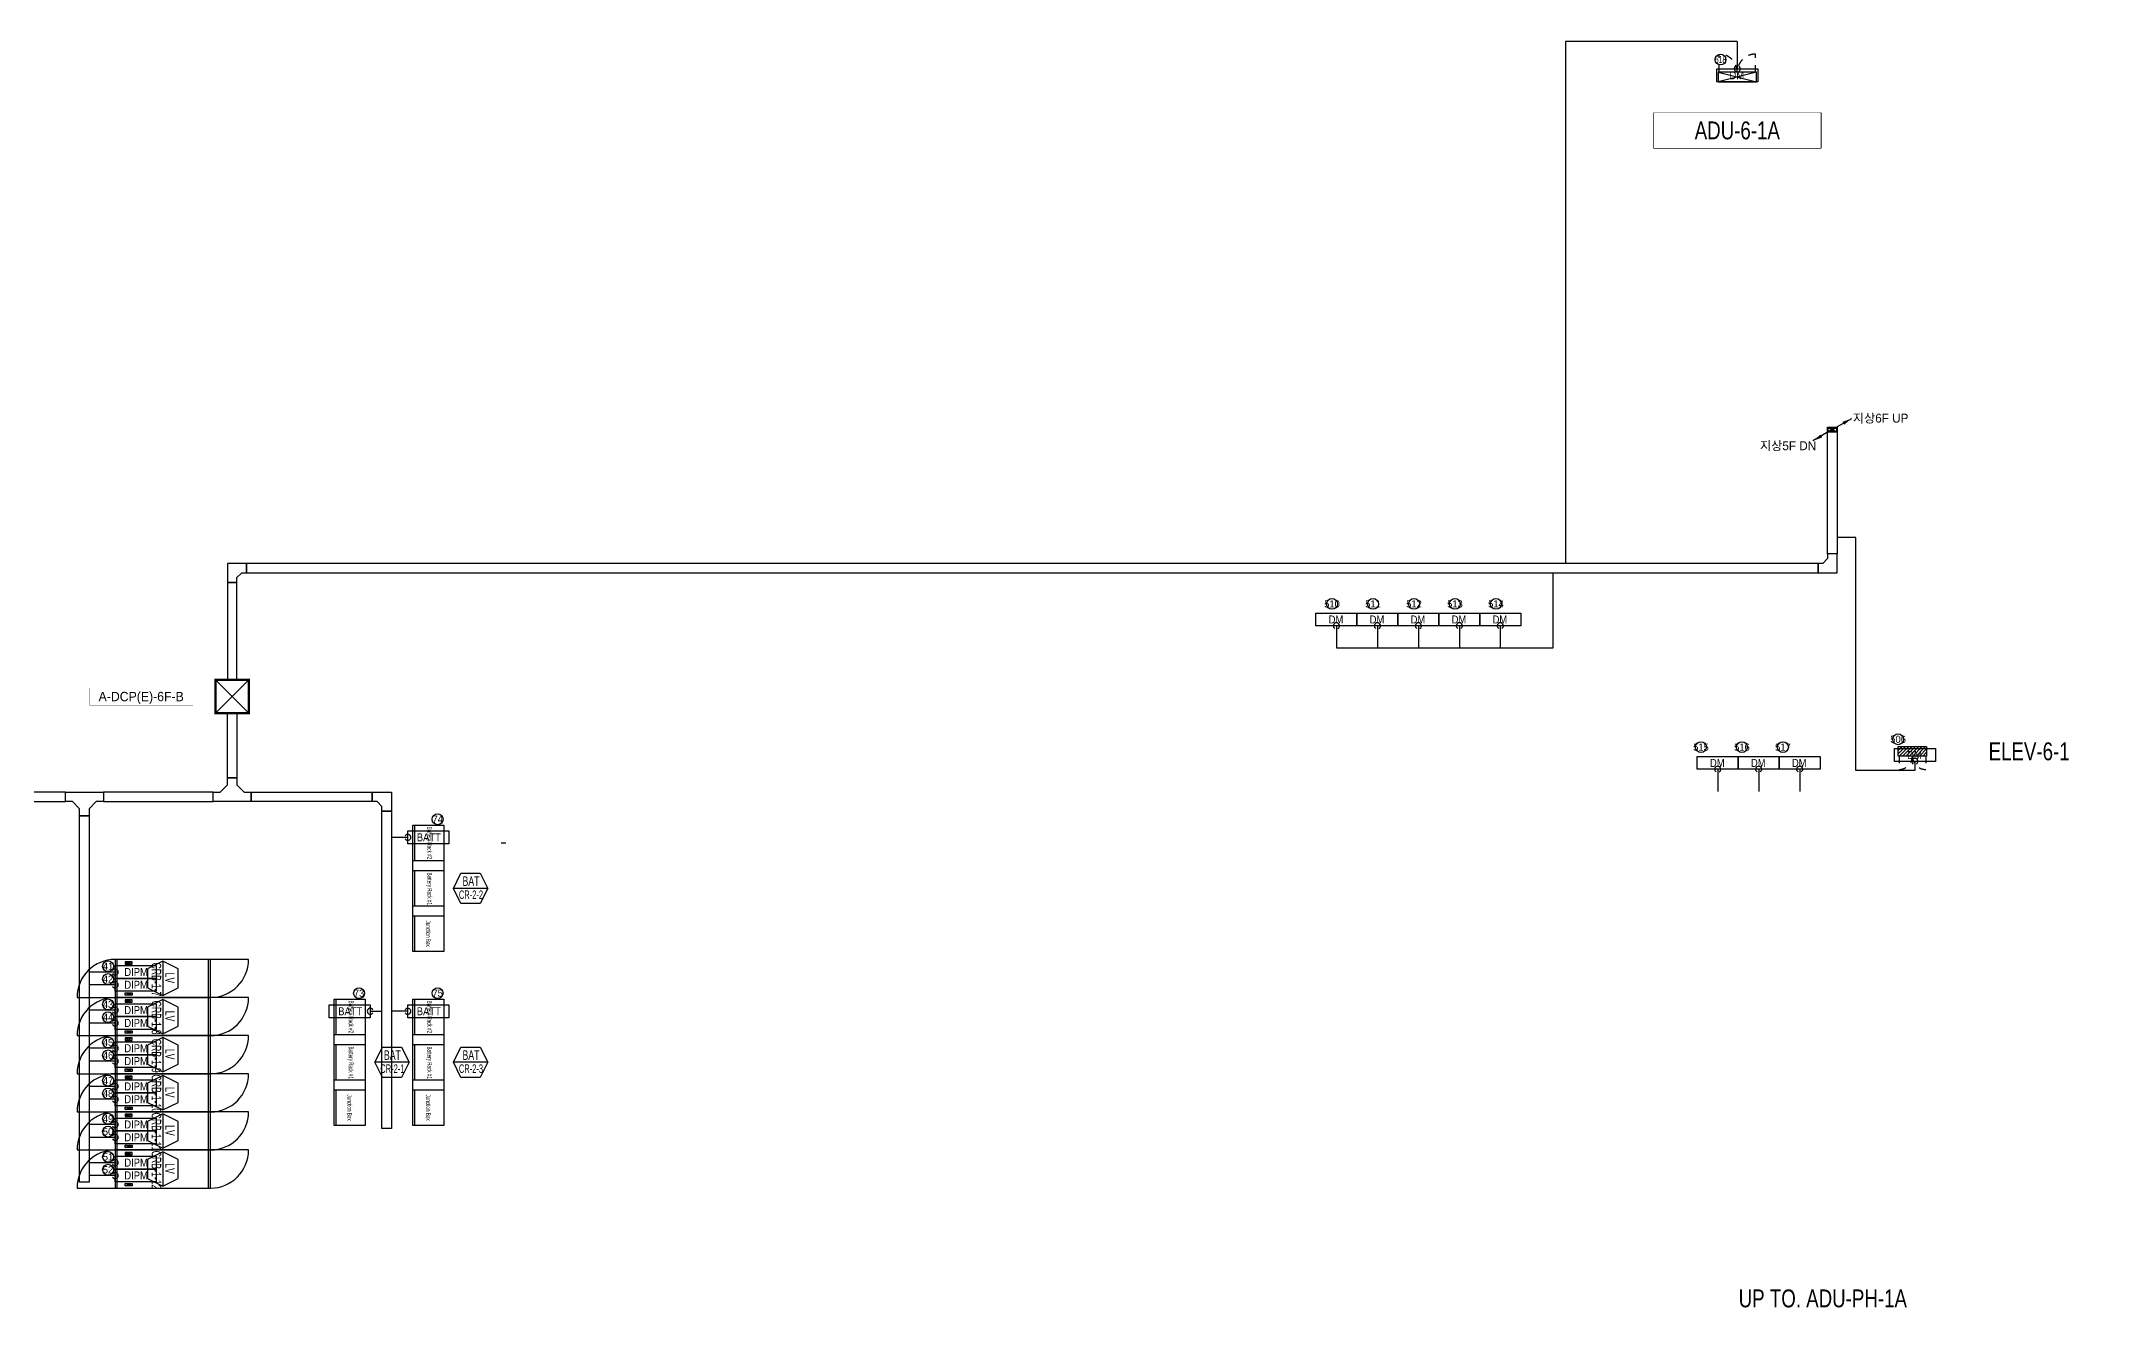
# Model space of a CAD drawing. Header units: millimetres. Extents: x 89450 to 753248, y -530175 to 1209785.
# Drawn here: x 136256 to 179732, y 822534 to 849101 of the extents above; entities that cross this region are included whole.
import ezdxf
from ezdxf.enums import TextEntityAlignment as Align

# ---------------------------------------------------------------- set-up
doc = ezdxf.new("R2010")
doc.units = ezdxf.units.MM
doc.header["$LTSCALE"] = 150
doc.linetypes.add('CONTINOUS', pattern=[0])
doc.linetypes.add('D1', pattern=[3, 1, -1, 1])
for name, color, linetype in [('------00 Switch Gear', 3, 'Continuous'), ('------00 Switch Gear_Number', 1, 'Continuous'), ('------01 Distribution Panel', 3, 'Continuous'), ('------01 Motor Control Panel or Center', 4, 'Continuous'), ('-----29 Indicator', 1, 'Continuous'), ('-----99 EPMS CABLE DUCT', 4, 'Continuous'), ('-----99 EPMS CONDUIT', 4, 'Continuous'), ('-----99 EPMS DEVICE', 3, 'Continuous'), ('-----99 EPMS PNL', 6, 'Continuous'), ('A-HAT-MATL', 8, 'Continuous')]:
    doc.layers.add(name, color=color, linetype=linetype)
doc.styles.add('ELEC', font='')
doc.styles.get('ELEC').set_extended_font_data('Dotum')

# ---------------------------------------------------------------- blocks, each defined once
blk = doc.blocks.new('MCP_EQUIPMENT-2')
at = {"color": 161}
for p, q in [((200, 400), (0, -400)), ((200, -400), (0, 400))]:
    blk.add_line(p, q, dxfattribs=at)
at = {"color": 161, "linetype": 'D1'}
for p, q in [((200, 380), (580, 380)), ((200, -380), (580, -380))]:
    blk.add_line(p, q, dxfattribs=at)
at = {"color": 161}
blk.add_lwpolyline([(200, 400), (0, 400), (0, -400), (200, -400)], close=True, dxfattribs=at)
at = {"color": 161, "linetype": 'D1'}
for centre, start, end in [((200, 380), 270, 0), ((200, -380), 0, 90)]:
    blk.add_arc(centre, 380, start, end, dxfattribs=at)
blk = doc.blocks.new('A$C2e8f9a8b')
at = {"color": 0}
blk.add_line((30, 750), (30, 0), dxfattribs=at)
blk.add_lwpolyline([(650, 0), (0, 0), (0, 750), (650, 750)], close=True, dxfattribs=at)
blk = doc.blocks.new('PNL3')
at = {"color": 161, "linetype": 'D1'}
for p, q in [((-200, 280), (-480, 280)), ((-200, -280), (-480, -280))]:
    blk.add_line(p, q, dxfattribs=at)
at = {"color": 161}
for p, q in [((-200, 276), (0, 76)), ((-200, 205), (0, 5)), ((-200, 135), (0, -65)), ((-200, 64), (0, -136)), ((-153, 300), (0, 147)), ((-83, 300), (0, 217)), ((-200, -7), (0, -207)), ((-200, -78), (0, -278)), ((-200, -148), (-48, -300)), ((-200, -219), (-119, -300))]:
    blk.add_line(p, q, dxfattribs=at)
blk.add_lwpolyline([(0, -300), (-200, -300), (-200, 300), (0, 300)], close=True, dxfattribs=at)
at = {"color": 161, "linetype": 'D1'}
for centre, start, end in [((-200, 280), 180, 270), ((-200, -280), 90, 180)]:
    blk.add_arc(centre, 280, start, end, dxfattribs=at)
blk = doc.blocks.new('zw$32E')
for p, q in [((100, 0), (0, 0)), ((0, 0), (0, -400)), ((100, -75), (100, 0)), ((175, -150), (100, -75)), ((250, -150), (175, -150)), ((250, -250), (250, -150)), ((0, -400), (100, -400)), ((100, -325), (175, -250)), ((100, -400), (100, -325)), ((175, -250), (250, -250))]:
    blk.add_line(p, q)

msp = doc.modelspace()

# ---------------------------------------------------------------- linework, layer by layer
at = {"layer": '------00 Switch Gear', "color": 161}
for p, q in [((137844, 829040), (137844, 829840)), ((138014, 829790), (138164, 829740)), ((138164, 829790), (138014, 829740)), ((140604, 829840), (139762, 829840)), ((139764, 829040), (139764, 829840)), ((138014, 829090), (138164, 829140)), ((138164, 829090), (138014, 829140)), ((137004, 829040), (137846, 829040)), ((137844, 828240), (137844, 829040)), ((138014, 828990), (138164, 828940)), ((138164, 828990), (138014, 828940)), ((140604, 829040), (139762, 829040)), ((139764, 828240), (139764, 829040)), ((137004, 828240), (137846, 828240)), ((137844, 827440), (137844, 828240)), ((138014, 828290), (138164, 828340)), ((138164, 828290), (138014, 828340)), ((140604, 828240), (139762, 828240)), ((139764, 827440), (139764, 828240)), ((138014, 828190), (138164, 828140)), ((138164, 828190), (138014, 828140)), ((137004, 827440), (137846, 827440)), ((137844, 826640), (137844, 827440)), ((138014, 827490), (138164, 827540)), ((138164, 827490), (138014, 827540)), ((138014, 827390), (138164, 827340)), ((138164, 827390), (138014, 827340)), ((140604, 827440), (139762, 827440)), ((139764, 826640), (139764, 827440)), ((137004, 826640), (137846, 826640)), ((137844, 825840), (137844, 826640)), ((138014, 826690), (138164, 826740)), ((138164, 826690), (138014, 826740)), ((138014, 826590), (138164, 826540)), ((138164, 826590), (138014, 826540)), ((140604, 826640), (139762, 826640)), ((139764, 825840), (139764, 826640)), ((137004, 825840), (137846, 825840)), ((137844, 825040), (137844, 825840)), ((138014, 825890), (138164, 825940)), ((138164, 825890), (138014, 825940)), ((138014, 825790), (138164, 825740)), ((138164, 825790), (138014, 825740)), ((140604, 825840), (139762, 825840)), ((139764, 825040), (139764, 825840)), ((137004, 825040), (137846, 825040)), ((138014, 825090), (138164, 825140)), ((138164, 825090), (138014, 825140))]:
    msp.add_line(p, q, dxfattribs=at)
at = {"layer": '------00 Switch Gear', "color": 161, "elevation": 0}
for points in [[(144704, 830005), (144054, 830005), (144054, 832655), (144704, 832655)], [(143054, 826355), (142404, 826355), (142404, 829005), (143054, 829005)], [(144704, 826355), (144054, 826355), (144054, 829005), (144704, 829005)]]:
    msp.add_lwpolyline(points, close=True, dxfattribs=at)
at = {"layer": '------00 Switch Gear', "color": 161}
for points in [[(139804, 829040), (139804, 829840), (137804, 829840), (137804, 829040)], [(138164, 829790), (138014, 829790), (138014, 829740), (138164, 829740)], [(138164, 829090), (138014, 829090), (138014, 829140), (138164, 829140)], [(139804, 828240), (139804, 829040), (137804, 829040), (137804, 828240)], [(138164, 828990), (138014, 828990), (138014, 828940), (138164, 828940)], [(139804, 827440), (139804, 828240), (137804, 828240), (137804, 827440)], [(138164, 828290), (138014, 828290), (138014, 828340), (138164, 828340)], [(138164, 828190), (138014, 828190), (138014, 828140), (138164, 828140)], [(139804, 826640), (139804, 827440), (137804, 827440), (137804, 826640)], [(138164, 827490), (138014, 827490), (138014, 827540), (138164, 827540)], [(138164, 827390), (138014, 827390), (138014, 827340), (138164, 827340)], [(139804, 825840), (139804, 826640), (137804, 826640), (137804, 825840)], [(138164, 826690), (138014, 826690), (138014, 826740), (138164, 826740)], [(138164, 826590), (138014, 826590), (138014, 826540), (138164, 826540)], [(139804, 825040), (139804, 825840), (137804, 825840), (137804, 825040)], [(138164, 825890), (138014, 825890), (138014, 825940), (138164, 825940)], [(138164, 825790), (138014, 825790), (138014, 825740), (138164, 825740)], [(138164, 825090), (138014, 825090), (138014, 825140), (138164, 825140)]]:
    msp.add_lwpolyline(points, close=True, dxfattribs=at)
for centre, start, end in [((137804, 829040), 90, 180), ((139804, 829840), 270, 0), ((137804, 828240), 90, 180), ((139804, 829040), 270, 0), ((137804, 827440), 90, 180), ((139804, 828240), 270, 0), ((137804, 826640), 90, 180), ((139804, 827440), 270, 0), ((137804, 825840), 90, 180), ((139804, 826640), 270, 0), ((137804, 825040), 90, 180), ((139804, 825840), 270, 0)]:
    msp.add_arc(centre, 800, start, end, dxfattribs=at)
at = {"layer": '------00 Switch Gear_Number', "elevation": 0}
for points in [[(145624, 831330), (144904, 831330), (145063, 831650), (145464, 831650), (145624, 831330), (145464, 831010), (145063, 831010), (144904, 831330)], [(143974, 827680), (143254, 827680), (143413, 828000), (143814, 828000), (143974, 827680), (143814, 827360), (143413, 827360), (143254, 827680)], [(145624, 827680), (144904, 827680), (145063, 828000), (145464, 828000), (145624, 827680), (145464, 827360), (145063, 827360), (144904, 827680)]]:
    msp.add_lwpolyline(points, dxfattribs=at)
at = {"layer": '------00 Switch Gear_Number', "color": 1}
for points in [[(138804, 829800), (138804, 829080), (139124, 829240), (139124, 829640), (138804, 829800), (138484, 829640), (138484, 829240), (138804, 829080)], [(138804, 829000), (138804, 828280), (139124, 828440), (139124, 828840), (138804, 829000), (138484, 828840), (138484, 828440), (138804, 828280)], [(138804, 828200), (138804, 827480), (139124, 827640), (139124, 828040), (138804, 828200), (138484, 828040), (138484, 827640), (138804, 827480)], [(138804, 827400), (138804, 826680), (139124, 826840), (139124, 827240), (138804, 827400), (138484, 827240), (138484, 826840), (138804, 826680)], [(138804, 826600), (138804, 825880), (139124, 826040), (139124, 826440), (138804, 826600), (138484, 826440), (138484, 826040), (138804, 825880)], [(138804, 825800), (138804, 825080), (139124, 825240), (139124, 825640), (138804, 825800), (138484, 825640), (138484, 825240), (138804, 825080)]]:
    msp.add_lwpolyline(points, dxfattribs=at)
at = {"layer": '------01 Motor Control Panel or Center', "linetype": 'CONTINOUS'}
msp.add_lwpolyline([(173605, 847605), (173605, 846865), (170102, 846865), (170102, 847605)], close=True, dxfattribs=at)
at = {"layer": '-----29 Indicator'}
for centre in [(171502, 848721), (163347, 837299), (164208, 837299), (165068, 837299), (165928, 837299), (166788, 837299), (171092, 834294), (171952, 834294), (172812, 834294), (175230, 834459, 0), (144573, 832780), (137654, 829696, 0), (137654, 829426, 0), (142923, 829130), (144573, 829130), (137654, 828896, 0), (137654, 828626, 0), (137654, 828096, 0), (137654, 827826, 0), (137654, 827296, 0), (137654, 827026, 0), (137654, 826496, 0), (137654, 826226, 0), (137654, 825696, 0), (137654, 825426, 0)]:
    msp.add_circle(centre, 114, dxfattribs=at)
at = {"layer": '-----99 EPMS CABLE DUCT'}
for p, q in [((173849, 840955), (173443, 840721)), ((173759, 840995), (173939, 840915)), ((173759, 840915), (173939, 840995)), ((173849, 840955), (174255, 841189)), ((163439, 836838), (163439, 836375)), ((164300, 836838), (164300, 836375)), ((165160, 836838), (165160, 836375)), ((166020, 836838), (166020, 836375)), ((166880, 836838), (166880, 836375)), ((171443, 833828), (171443, 833365)), ((172303, 833828), (172303, 833365)), ((173164, 833828), (173164, 833365))]:
    msp.add_line(p, q, dxfattribs=at)
at = {"layer": '-----99 EPMS CABLE DUCT', "elevation": 0}
for points in [[(173443, 840721, 0, 70, 0), (173619, 840822, 40, 40, 0)], [(174255, 841189, 0, 70, 0), (174079, 841088, 40, 40, 0)]]:
    msp.add_lwpolyline(points, format="xyseb", dxfattribs=at)
for points in [[(173749, 841005), (173949, 841005), (173949, 838350), (173749, 838350)], [(173749, 841005), (173949, 841005), (173949, 840905), (173749, 840905)], [(173759, 840995), (173939, 840995), (173939, 840915), (173759, 840915)], [(173549, 838150), (140561, 838150), (140561, 837950), (173549, 837950)], [(140161, 835705), (140361, 835705), (140361, 837750), (140161, 837750)], [(140161, 835005), (140361, 835005), (140361, 833650), (140161, 833650)], [(136758, 833350), (131857, 833350), (131857, 833150), (136758, 833150)], [(139861, 833350), (137558, 833350), (137558, 833150), (139861, 833150)], [(140661, 833350), (143201, 833350), (143201, 833150), (140661, 833150)], [(137058, 832850), (137258, 832850), (137258, 825165), (137058, 825165)], [(143401, 826294), (143401, 832950), (143601, 832950), (143601, 826294)]]:
    msp.add_lwpolyline(points, close=True, dxfattribs=at)
for points in [[(175581, 833992), (175581, 833805), (174343, 833805), (174343, 838691), (173949, 838691)], [(173549, 838150), (173549, 837950), (173949, 837950), (173949, 838350), (173749, 838350), (173749, 838250), (173649, 838150), (173549, 838150)], [(140561, 837950), (140561, 838150), (140161, 838150), (140161, 837750), (140361, 837750), (140361, 837850), (140461, 837950), (140561, 837950)], [(163439, 836375), (167989, 836375), (167989, 837950)], [(143201, 833150), (143201, 833350), (143601, 833350), (143601, 832950), (143401, 832950), (143401, 833050), (143301, 833150), (143201, 833150)]]:
    msp.add_lwpolyline(points, dxfattribs=at)
at = {"layer": '-----99 EPMS CABLE DUCT'}
msp.add_circle((173849, 840955), 10, dxfattribs=at)
at = {"layer": '-----99 EPMS CONDUIT'}
for p, q in [((171854, 849101), (168248, 849101)), ((168248, 849101), (168248, 838150)), ((171854, 849101), (171854, 848525)), ((143948, 832400, 0), (143601, 832400, 0)), ((137804, 829574), (137258, 829574, 0)), ((137804, 829304), (137258, 829304, 0)), ((137804, 828774), (137258, 828774, 0)), ((143159, 828751, 0), (143401, 828751)), ((143948, 828750, 0), (143601, 828750, 0)), ((137804, 828504), (137258, 828504, 0)), ((137804, 827974, 0), (137258, 827974, 0)), ((137804, 827704, 0), (137258, 827704, 0)), ((137804, 827174, 0), (137258, 827174, 0)), ((137804, 826904, 0), (137258, 826904, 0)), ((137804, 826374, 0), (137258, 826374, 0)), ((137804, 826104, 0), (137258, 826104, 0)), ((137804, 825574, 0), (137258, 825574, 0)), ((137804, 825304, 0), (137258, 825304, 0))]:
    msp.add_line(p, q, dxfattribs=at)
for centre, start, end in [((171854, 848525), 120, 60), ((163439, 836838), 300, 240), ((164300, 836838), 300, 240), ((165160, 836838), 300, 240), ((166020, 836838), 300, 240), ((166880, 836838), 300, 240), ((171443, 833828), 300, 240), ((172303, 833828), 300, 240), ((173164, 833828), 300, 240), ((175581, 833992), 300, 240), ((143948, 832400, 0), 210, 150), ((137804, 829574), 210, 150), ((137804, 829304), 210, 150), ((137804, 828774), 210, 150), ((143159, 828751, 0), 30, 330), ((143948, 828750, 0), 210, 150), ((137804, 828504), 210, 150), ((137804, 827974, 0), 210, 150), ((137804, 827704, 0), 210, 150), ((137804, 827174, 0), 210, 150), ((137804, 826904, 0), 210, 150), ((137804, 826374, 0), 210, 150), ((137804, 826104, 0), 210, 150), ((137804, 825574, 0), 210, 150), ((137804, 825304, 0), 210, 150)]:
    msp.add_arc(centre, 63.8, start, end, dxfattribs=at)
at = {"layer": '-----99 EPMS DEVICE', "color": 2, "elevation": 0}
for points in [[(172284, 848255), (171423, 848255), (171423, 848525), (172284, 848525)], [(163870, 836838), (163009, 836838), (163009, 837107), (163870, 837107)], [(164730, 836838), (163870, 836838), (163870, 837107), (164730, 837107)], [(165590, 836838), (164730, 836838), (164730, 837107), (165590, 837107)], [(166450, 836838), (165590, 836838), (165590, 837107), (166450, 837107)], [(167310, 836838), (166450, 836838), (166450, 837107), (167310, 837107)], [(171873, 833828), (171013, 833828), (171013, 834097), (171873, 834097)], [(172733, 833828), (171873, 833828), (171873, 834097), (172733, 834097)], [(173594, 833828), (172733, 833828), (172733, 834097), (173594, 834097)]]:
    msp.add_lwpolyline(points, close=True, dxfattribs=at)
at = {"layer": '-----99 EPMS DEVICE', "elevation": 0}
for points in [[(143948, 832535), (144809, 832535), (144809, 832266), (143948, 832266)], [(142298, 828885), (143159, 828885), (143159, 828616), (142298, 828616)], [(143948, 828885), (144809, 828885), (144809, 828616), (143948, 828616)], [(137804, 828110), (138664, 828110), (138664, 827840), (137804, 827840)], [(137804, 827840), (138664, 827840), (138664, 827570), (137804, 827570)], [(137804, 827310), (138664, 827310), (138664, 827040), (137804, 827040)], [(137804, 827040), (138664, 827040), (138664, 826770), (137804, 826770)], [(137804, 826510), (138664, 826510), (138664, 826240), (137804, 826240)], [(137804, 826240), (138664, 826240), (138664, 825970), (137804, 825970)], [(137804, 825710), (138664, 825710), (138664, 825440), (137804, 825440)], [(137804, 825440), (138664, 825440), (138664, 825170), (137804, 825170)]]:
    msp.add_lwpolyline(points, close=True, dxfattribs=at)
at = {"layer": '-----99 EPMS DEVICE'}
for points in [[(137804, 829710), (138664, 829710), (138664, 829440), (137804, 829440)], [(137804, 829440), (138664, 829440), (138664, 829170), (137804, 829170)], [(137804, 828910), (138664, 828910), (138664, 828640), (137804, 828640)], [(137804, 828640), (138664, 828640), (138664, 828370), (137804, 828370)]]:
    msp.add_lwpolyline(points, close=True, dxfattribs=at)
at = {"layer": '-----99 EPMS PNL'}
for p, q in [((139911, 835705), (140611, 835005)), ((139911, 835005), (140611, 835705))]:
    msp.add_line(p, q, dxfattribs=at)
at = {"layer": '-----99 EPMS PNL', "const_width": 50, "elevation": 0}
msp.add_lwpolyline([(139911, 835705), (140611, 835705), (140611, 835005), (139911, 835005)], close=True, dxfattribs=at)
at = {"layer": '-----99 EPMS PNL', "const_width": 1}
msp.add_lwpolyline([(137265, 835174), (137265, 835535), (139435, 835535), (139435, 835174)], close=True, dxfattribs=at)
at = {"layer": 'A-HAT-MATL', "color": 161, "elevation": 0}
msp.add_lwpolyline([(146004, 832275), (145904, 832275)], dxfattribs=at)

# ---------------------------------------------------------------- block references
at = {"layer": '------00 Switch Gear', "color": 161}
for p in [(144054, 831905, 0), (144054, 830955, 0), (144054, 830005, 0), (142404, 828255, 0), (144054, 828255, 0), (142404, 827305, 0), (144054, 827305, 0), (142404, 826355, 0), (144054, 826355, 0)]:
    msp.add_blockref('A$C2e8f9a8b', p, dxfattribs=at)
at = {"layer": '------01 Distribution Panel', "rotation": 89.99999999999999}
msp.add_blockref('PNL3', (175529, 834305), dxfattribs=at)
at = {"layer": '------01 Motor Control Panel or Center', "rotation": 90}
msp.add_blockref('MCP_EQUIPMENT-2', (171854, 848255), dxfattribs=at)
at = {"layer": '-----99 EPMS CABLE DUCT', "xscale": -2, "yscale": 2, "zscale": 2}
for p, rotation in [((140661, 833150), 269.9999999999999), ((136758, 833350), 89.99999999999984)]:
    msp.add_blockref('zw$32E', p, dxfattribs=dict(at, rotation=rotation))

# ---------------------------------------------------------------- texts
at = {"layer": '------00 Switch Gear', "color": 161, "style": 'ELEC', "width": 0.6}
for s, p in [('Battery Rack #2', (144407, 832283, 0)), ('Battery Rack #1', (144407, 831321, 0)), ('Junction Box', (144376, 830380, 0)), ('Battery Rack #2', (142757, 828633, 0)), ('Battery Rack #2', (144407, 828633, 0)), ('Battery Rack #1', (142757, 827671, 0)), ('Battery Rack #1', (144407, 827671, 0)), ('Junction Box', (142726, 826730, 0)), ('Junction Box', (144376, 826730, 0))]:
    msp.add_text(s, height=100, rotation=270, dxfattribs=at).set_placement(p, align=Align.MIDDLE_CENTER)
at = {"layer": '------00 Switch Gear_Number', "color": 0, "style": 'ELEC'}
for s, height, width, p in [('CR-2-2', 180, 0.6, (145273, 831197, 0)), ('BAT', 200, 0.7, (145273, 831481, 0)), ('BAT', 200, 0.7, (143623, 827831, 0)), ('BAT', 200, 0.7, (145273, 827831, 0)), ('CR-2-1', 180, 0.6, (143623, 827547, 0)), ('CR-2-3', 180, 0.6, (145273, 827547, 0))]:
    msp.add_text(s, height=height, dxfattribs=dict(at, width=width)).set_placement(p, align=Align.MIDDLE_CENTER)
at = {"layer": '------00 Switch Gear_Number', "color": 0, "style": 'ELEC', "width": 0.7}
for s, p in [('CRB-1-7', (138670, 829419)), ('LV', (138955, 829451)), ('CRB-1-8', (138670, 828619)), ('LV', (138955, 828651)), ('CRB-1-9', (138670, 827819)), ('LV', (138955, 827851)), ('CRB-1-10', (138670, 827019)), ('LV', (138955, 827051)), ('CRB-1-11', (138670, 826219)), ('LV', (138955, 826251)), ('CRB-1-12', (138670, 825419)), ('LV', (138955, 825451))]:
    msp.add_text(s, height=200, rotation=270, dxfattribs=at).set_placement(p, align=Align.MIDDLE_CENTER)
at = {"layer": '------01 Motor Control Panel or Center', "linetype": 'CONTINOUS', "style": 'ELEC', "width": 0.8}
msp.add_text('UP TO. ADU-PH-1A', height=375, dxfattribs=at).set_placement((171883, 822726), align=Align.MIDDLE_LEFT)
at = {"layer": '-----29 Indicator', "style": 'ELEC', "width": 0.6}
msp.add_text('518', height=150, dxfattribs=at).set_placement((171502, 848721), align=Align.MIDDLE_CENTER)
at = {"layer": '-----29 Indicator', "style": 'ELEC'}
for s, rotation, p in [('510', 1080, (163347, 837299)), ('511', 1080, (164208, 837299)), ('512', 1080, (165068, 837299)), ('513', 1080, (165928, 837299)), ('514', 1080, (166788, 837299)), ('515', 360, (171092, 834294)), ('516', 360, (171952, 834294)), ('517', 360, (172812, 834294)), ('506', 360, (175230, 834459, 0))]:
    msp.add_text(s, height=150, rotation=rotation, dxfattribs=at).set_placement(p, align=Align.MIDDLE_CENTER)
for s, p in [('74', (144573, 832780)), ('41', (137654, 829696, 0)), ('42', (137654, 829426, 0)), ('73', (142923, 829130)), ('75', (144573, 829130)), ('43', (137654, 828896, 0)), ('44', (137654, 828626, 0)), ('45', (137654, 828096, 0)), ('46', (137654, 827826, 0)), ('47', (137654, 827296, 0)), ('48', (137654, 827026, 0)), ('49', (137654, 826496, 0)), ('50', (137654, 826226, 0)), ('51', (137654, 825696, 0)), ('52', (137654, 825426, 0))]:
    msp.add_text(s, height=150, dxfattribs=at).set_placement(p, align=Align.MIDDLE_CENTER)
at = {"layer": '-----99 EPMS CABLE DUCT', "style": 'ELEC'}
for s, p in [('지상6F UP', (174279, 841103, 0)), ('지상5F DN', (172329, 840524, 0))]:
    msp.add_text(s, height=187.7, dxfattribs=at).set_placement(p)
at = {"layer": '-----99 EPMS DEVICE', "color": 2, "style": 'ELEC', "width": 0.9}
for p in [(171844, 848389), (171434, 833962), (172294, 833962), (173154, 833962), (175572, 834127)]:
    msp.add_text('DM', height=168, dxfattribs=at).set_placement(p, align=Align.MIDDLE)
for p in [(163430, 836972), (164290, 836972), (165150, 836972), (166011, 836972), (166871, 836972)]:
    msp.add_text('DM', height=168, rotation=360, dxfattribs=at).set_placement(p, align=Align.MIDDLE)
at = {"layer": '-----99 EPMS DEVICE', "style": 'ELEC', "width": 0.9}
for s, p in [('BATT', (144388, 832401, 0)), ('DIPM', (138243, 829575)), ('DIPM', (138243, 829306)), ('DIPM', (138243, 828775)), ('BATT', (142738, 828751, 0)), ('BATT', (144388, 828751, 0)), ('DIPM', (138243, 828506)), ('DIPM', (138243, 827975, 0)), ('DIPM', (138243, 827706, 0)), ('DIPM', (138243, 827175, 0)), ('DIPM', (138243, 826906, 0)), ('DIPM', (138243, 826375, 0)), ('DIPM', (138243, 826106, 0)), ('DIPM', (138243, 825575, 0)), ('DIPM', (138243, 825306, 0))]:
    msp.add_text(s, height=168, dxfattribs=at).set_placement(p, align=Align.MIDDLE)
at = {"layer": '-----99 EPMS PNL', "style": 'ELEC'}
msp.add_text('A-DCP(E)-6F-B', height=196.83, dxfattribs=at).set_placement((138350, 835355), align=Align.MIDDLE_CENTER)

# ---------------------------------------------------------------- wipeouts: each hides what was drawn before it
msp.add_wipeout([(176229, 834575), (179732, 834575), (179732, 833835), (176229, 833835)]).dxf.layer = '------01 Distribution Panel'

# ---------------------------------------------------------------- next in the draw order: linework, layer by layer
at = {"layer": '-----99 EPMS DEVICE', "color": 2, "elevation": 0}
msp.add_lwpolyline([(176012, 833992), (175151, 833992), (175151, 834262), (176012, 834262)], close=True, dxfattribs=at)

# ---------------------------------------------------------------- next in the draw order: texts
at = {"layer": '------01 Distribution Panel', "linetype": 'CONTINOUS', "style": 'ELEC', "width": 0.8}
msp.add_text('ELEV-6-1', height=375, dxfattribs=at).set_placement((177980, 834205), align=Align.MIDDLE)

# ---------------------------------------------------------------- next in the draw order: wipeouts: each hides what was drawn before it
at = {"color": 1}
msp.add_wipeout([(170102, 847605), (173605, 847605), (173605, 846865), (170102, 846865)], dxfattribs=at).dxf.layer = '------01 Motor Control Panel or Center'

# ---------------------------------------------------------------- next in the draw order: texts
at = {"layer": '------01 Motor Control Panel or Center', "linetype": 'CONTINOUS', "style": 'ELEC', "width": 0.8}
msp.add_text('ADU-6-1A', height=375, dxfattribs=at).set_placement((171854, 847235), align=Align.MIDDLE)

doc.saveas('drawing.dxf')
